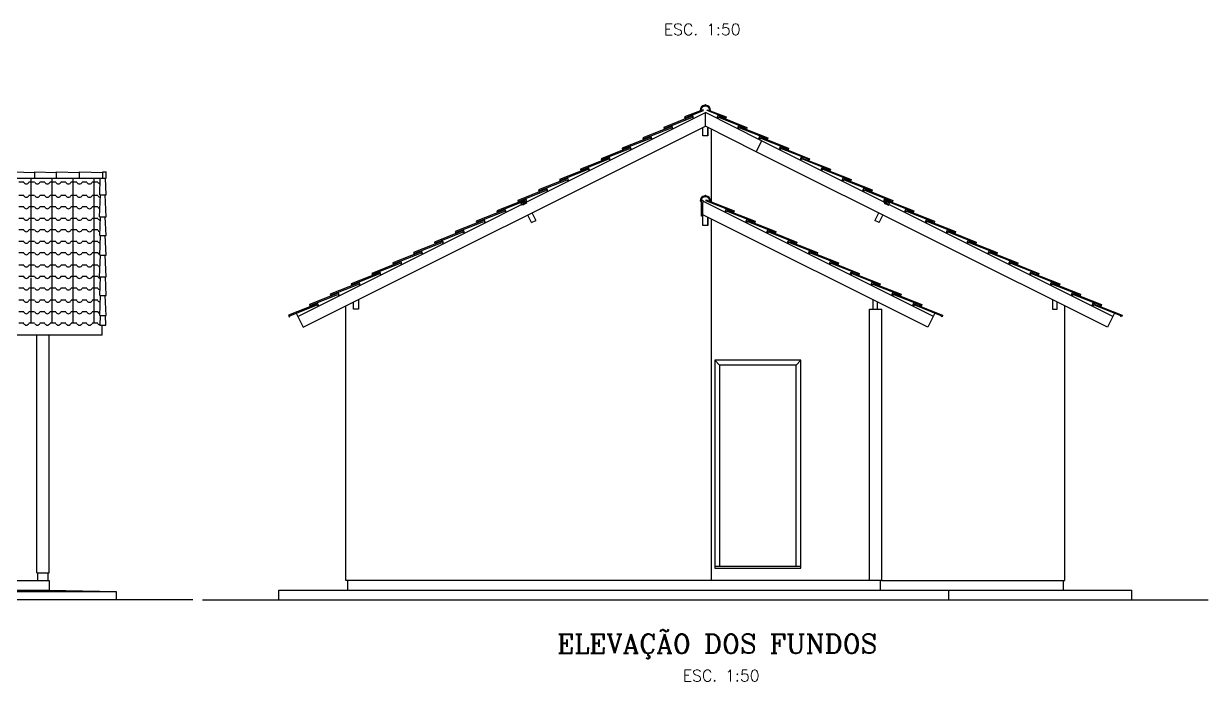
# Model space of a CAD drawing. Extents: x -29 to 75, y 16 to 65.
# Drawn here: x 41.49 to 53.87, y 15.54 to 22.41 of the extents above; entities that cross this region are included whole.
import ezdxf

# ---------------------------------------------------------------- set-up
doc = ezdxf.new("R2010")
doc.units = 0
doc.header["$MEASUREMENT"] = 0
doc.linetypes.add('DASHED2', pattern=[0.375, 0.25, -0.125])
doc.layers.get('0').update_dxf_attribs({"linetype": 'CONTINUOUS'})
for name, color, linetype in [('CORTETERRA', 244, 'CONTINUOUS'), ('COTAS', 244, 'CONTINUOUS'), ('PAREDE', 7, 'CONTINUOUS'), ('TELHA', 1, 'CONTINUOUS'), ('TELHADO', 30, 'CONTINUOUS'), ('TEXTO', 244, 'CONTINUOUS'), ('VISTAL', 30, 'CONTINUOUS'), ('VISTAP', 244, 'CONTINUOUS')]:
    doc.layers.add(name, color=color, linetype=linetype)
doc.styles.add('ROMANC', font='romanc.shx', dxfattribs={"height": 0.1})

# ---------------------------------------------------------------- blocks, each defined once
blk = doc.blocks.new('*X9')
at = {"color": 0, "linetype": 'DASHED2'}
for p, q in [((144.794, 79.14), (144.798, 79.143)), ((144.808, 79.118), (144.833, 79.143)), ((144.844, 79.118), (144.844, 79.119))]:
    blk.add_line(p, q, dxfattribs=at)

msp = doc.modelspace()

# ---------------------------------------------------------------- linework, layer by layer
at = {"layer": 'CORTETERRA', "color": 3}
for p, q in [((43.257, 16.391), (30.741, 16.391)), ((43.357, 16.391), (53.866, 16.391))]:
    msp.add_line(p, q, dxfattribs=at)
at = {"layer": 'COTAS', "color": 244}
for p, q in [((48.711, 18.892), (48.761, 18.842)), ((49.561, 18.842), (49.611, 18.892))]:
    msp.add_line(p, q, dxfattribs=at)
at = {"layer": 'PAREDE', "color": 1}
for p, q in [((48.677, 20.547), (48.677, 21.305)), ((48.677, 16.591), (48.677, 20.367)), ((50.327, 16.591), (50.327, 19.427)), ((50.457, 16.591), (50.457, 19.427)), ((50.44, 16.491), (50.44, 16.591)), ((51.157, 16.391), (51.157, 16.491))]:
    msp.add_line(p, q, dxfattribs=at)
at = {"layer": 'PAREDE', "color": 1, "linetype": 'Continuous'}
for p, q in [((44.857, 16.591), (44.857, 19.46)), ((50.457, 16.591), (44.857, 16.591)), ((44.872, 16.591), (44.872, 16.491)), ((44.157, 16.391), (44.157, 16.491))]:
    msp.add_line(p, q, dxfattribs=at)
at = {"layer": 'PAREDE', "color": 244}
for p, q in [((52.366, 16.591), (52.366, 19.46)), ((41.627, 16.671), (41.627, 19.156)), ((41.757, 16.671), (41.757, 19.156)), ((41.637, 16.591), (41.637, 16.671)), ((41.747, 16.591), (41.747, 16.671)), ((50.457, 16.591), (52.366, 16.591)), ((52.351, 16.591), (52.351, 16.491))]:
    msp.add_line(p, q, dxfattribs=at)
at = {"layer": 'TELHA', "color": 5, "linetype": 'Continuous'}
for p, q in [((49.2, 21.186), (48.612, 21.479)), ((49.144, 21.071), (48.612, 21.337)), ((49.2, 21.186), (49.144, 21.071)), ((48.557, 20.554), (48.565, 20.557)), ((48.565, 20.557), (48.557, 20.554)), ((48.572, 20.542), (48.572, 20.565)), ((48.572, 20.565), (48.587, 20.565)), ((48.587, 20.565), (48.587, 20.542)), ((50.994, 19.351), (48.587, 20.554)), ((48.609, 20.613), (48.606, 20.609)), ((48.609, 20.613), (48.607, 20.609)), ((48.609, 20.613), (48.615, 20.613)), ((48.615, 20.613), (48.609, 20.613)), ((48.615, 20.613), (48.618, 20.609)), ((48.615, 20.613), (48.617, 20.609)), ((48.621, 20.569), (48.616, 20.559)), ((48.899, 20.447), (48.616, 20.559)), ((48.621, 20.569), (48.913, 20.454)), ((48.659, 20.557), (48.667, 20.554)), ((48.667, 20.554), (48.659, 20.557)), ((48.572, 20.399), (48.572, 20.542)), ((48.587, 20.3), (48.587, 20.542)), ((48.819, 20.443), (48.822, 20.455)), ((48.824, 20.441), (48.819, 20.443)), ((48.822, 20.455), (48.83, 20.472)), ((48.832, 20.451), (48.824, 20.441)), ((48.83, 20.472), (48.84, 20.469)), ((49.117, 20.338), (48.832, 20.451)), ((48.84, 20.469), (48.838, 20.46)), ((48.838, 20.46), (49.131, 20.345)), ((48.9, 20.438), (48.899, 20.447)), ((48.907, 20.435), (48.9, 20.438)), ((48.913, 20.454), (48.907, 20.435)), ((48.587, 20.399), (48.572, 20.399)), ((50.937, 19.237), (48.587, 20.412)), ((48.637, 20.3), (48.587, 20.3)), ((48.637, 20.3), (48.637, 20.388)), ((48.637, 20.387), (48.637, 20.3)), ((49.037, 20.334), (49.04, 20.346)), ((49.042, 20.332), (49.037, 20.334)), ((49.04, 20.346), (49.048, 20.363)), ((49.049, 20.342), (49.042, 20.332)), ((49.048, 20.363), (49.058, 20.36)), ((49.335, 20.229), (49.049, 20.342)), ((49.058, 20.36), (49.056, 20.352)), ((49.056, 20.352), (49.349, 20.236)), ((49.118, 20.329), (49.117, 20.338)), ((49.125, 20.326), (49.118, 20.329)), ((49.131, 20.345), (49.125, 20.326)), ((49.255, 20.225), (49.258, 20.237)), ((49.26, 20.223), (49.255, 20.225)), ((49.258, 20.237), (49.266, 20.254)), ((49.267, 20.233), (49.26, 20.223)), ((49.266, 20.254), (49.275, 20.251)), ((49.553, 20.12), (49.267, 20.233)), ((49.275, 20.251), (49.274, 20.243)), ((49.274, 20.243), (49.567, 20.127)), ((49.335, 20.22), (49.335, 20.229)), ((49.343, 20.217), (49.335, 20.22)), ((49.349, 20.236), (49.343, 20.217)), ((49.473, 20.116), (49.475, 20.128)), ((49.478, 20.114), (49.473, 20.116)), ((49.475, 20.128), (49.484, 20.145)), ((49.485, 20.124), (49.478, 20.114)), ((49.484, 20.145), (49.493, 20.142)), ((49.77, 20.011), (49.485, 20.124)), ((49.493, 20.142), (49.492, 20.134)), ((49.492, 20.134), (49.784, 20.018)), ((49.553, 20.111), (49.553, 20.12)), ((49.561, 20.108), (49.553, 20.111)), ((49.567, 20.127), (49.561, 20.108)), ((49.69, 20.007), (49.693, 20.019)), ((49.696, 20.005), (49.69, 20.007)), ((49.693, 20.019), (49.702, 20.036)), ((49.703, 20.015), (49.696, 20.005)), ((49.702, 20.036), (49.711, 20.033)), ((49.988, 19.903), (49.703, 20.015)), ((49.711, 20.033), (49.71, 20.025)), ((49.71, 20.025), (50.002, 19.909)), ((49.771, 20.002), (49.77, 20.011)), ((49.779, 19.999), (49.771, 20.002)), ((49.784, 20.018), (49.779, 19.999)), ((49.911, 19.91), (49.919, 19.927)), ((49.919, 19.927), (49.929, 19.924)), ((49.908, 19.898), (49.911, 19.91)), ((49.913, 19.896), (49.908, 19.898)), ((49.921, 19.906), (49.913, 19.896)), ((50.206, 19.794), (49.921, 19.906)), ((49.929, 19.924), (49.927, 19.916)), ((49.927, 19.916), (50.22, 19.8)), ((49.989, 19.894), (49.988, 19.903)), ((49.996, 19.89), (49.989, 19.894)), ((50.002, 19.909), (49.996, 19.89)), ((50.126, 19.789), (50.129, 19.801)), ((50.129, 19.801), (50.137, 19.818)), ((50.137, 19.818), (50.147, 19.815)), ((50.147, 19.815), (50.145, 19.807)), ((50.145, 19.807), (50.438, 19.691)), ((50.131, 19.787), (50.126, 19.789)), ((50.138, 19.798), (50.131, 19.787)), ((50.424, 19.685), (50.138, 19.798)), ((50.207, 19.785), (50.206, 19.794)), ((50.214, 19.782), (50.207, 19.785)), ((50.22, 19.8), (50.214, 19.782)), ((50.344, 19.68), (50.346, 19.693)), ((50.349, 19.678), (50.344, 19.68)), ((50.346, 19.693), (50.355, 19.71)), ((50.356, 19.689), (50.349, 19.678)), ((50.355, 19.71), (50.364, 19.706)), ((50.642, 19.576), (50.356, 19.689)), ((50.364, 19.706), (50.363, 19.698)), ((50.363, 19.698), (50.656, 19.583)), ((50.424, 19.676), (50.424, 19.685)), ((50.438, 19.691), (50.432, 19.673)), ((50.432, 19.673), (50.424, 19.676)), ((50.562, 19.571), (50.564, 19.584)), ((50.567, 19.569), (50.562, 19.571)), ((50.564, 19.584), (50.573, 19.601)), ((50.574, 19.58), (50.567, 19.569)), ((50.573, 19.601), (50.582, 19.597)), ((50.859, 19.467), (50.574, 19.58)), ((50.582, 19.597), (50.581, 19.589)), ((50.581, 19.589), (50.873, 19.474)), ((50.642, 19.567), (50.642, 19.576)), ((50.65, 19.564), (50.642, 19.567)), ((50.656, 19.583), (50.65, 19.564)), ((50.779, 19.463), (50.782, 19.475)), ((50.785, 19.461), (50.779, 19.463)), ((50.782, 19.475), (50.791, 19.492)), ((50.792, 19.471), (50.785, 19.461)), ((50.791, 19.492), (50.8, 19.488)), ((51.077, 19.358), (50.792, 19.471)), ((50.8, 19.488), (50.799, 19.48)), ((50.799, 19.48), (51.091, 19.365)), ((50.86, 19.458), (50.859, 19.467)), ((50.868, 19.455), (50.86, 19.458)), ((50.873, 19.474), (50.868, 19.455)), ((51.011, 19.384), (50.937, 19.237)), ((51.078, 19.349), (51.077, 19.358)), ((51.085, 19.346), (51.078, 19.349)), ((51.091, 19.365), (51.085, 19.346))]:
    msp.add_line(p, q, dxfattribs=at)
at = {"layer": 'TELHA', "color": 244, "linetype": 'Continuous'}
for p, q in [((48.711, 16.742), (49.611, 16.742)), ((48.711, 16.722), (49.611, 16.722))]:
    msp.add_line(p, q, dxfattribs=at)
at = {"layer": 'TELHA', "color": 5, "linetype": 'Continuous'}
for radius, start, end in [(0.0551, 95.6961, 179.8209), (0.0551, 96.0695, 180.1514), (0.0471, 3.7231, 175.8786), (0.0471, 4.1214, 176.2769), (0.0551, 0.1791, 84.3039), (0.0551, 359.8486, 83.9305)]:
    msp.add_arc((48.612, 20.554), radius, start, end, dxfattribs=at)
at = {"layer": 'TELHADO', "color": 5, "linetype": 'Continuous'}
for p, q in [((48.609, 21.56), (48.606, 21.556)), ((48.609, 21.56), (48.607, 21.556)), ((48.609, 21.56), (48.615, 21.56)), ((48.615, 21.56), (48.609, 21.56)), ((48.615, 21.56), (48.618, 21.556)), ((48.615, 21.56), (48.617, 21.556)), ((44.354, 19.351), (48.612, 21.479)), ((48.47, 21.441), (48.177, 21.325)), ((48.191, 21.318), (48.477, 21.431)), ((48.588, 21.51), (48.395, 21.434)), ((48.395, 21.434), (48.401, 21.415)), ((48.401, 21.415), (48.408, 21.418)), ((48.408, 21.418), (48.409, 21.427)), ((48.409, 21.427), (48.593, 21.5)), ((48.478, 21.452), (48.468, 21.449)), ((48.468, 21.449), (48.47, 21.441)), ((48.477, 21.431), (48.484, 21.421)), ((48.486, 21.435), (48.478, 21.452)), ((48.484, 21.421), (48.489, 21.423)), ((48.489, 21.423), (48.486, 21.435)), ((48.557, 21.501), (48.565, 21.504)), ((48.565, 21.504), (48.557, 21.501)), ((48.588, 21.5), (48.583, 21.51)), ((48.593, 21.5), (48.588, 21.51)), ((48.612, 21.337), (48.612, 21.479)), ((48.612, 21.337), (48.612, 21.479)), ((48.631, 21.5), (48.636, 21.51)), ((48.815, 21.427), (48.631, 21.5)), ((48.635, 21.5), (48.641, 21.51)), ((48.636, 21.51), (48.829, 21.434)), ((48.659, 21.504), (48.667, 21.501)), ((48.667, 21.501), (48.659, 21.504)), ((48.735, 21.423), (48.738, 21.435)), ((48.74, 21.421), (48.735, 21.423)), ((48.738, 21.435), (48.746, 21.452)), ((48.747, 21.431), (48.74, 21.421)), ((48.746, 21.452), (48.755, 21.449)), ((49.033, 21.318), (48.747, 21.431)), ((48.755, 21.449), (48.754, 21.441)), ((48.754, 21.441), (49.047, 21.325)), ((48.816, 21.418), (48.815, 21.427)), ((48.823, 21.415), (48.816, 21.418)), ((48.829, 21.434), (48.823, 21.415)), ((44.411, 19.237), (48.612, 21.337)), ((48.252, 21.332), (47.959, 21.216)), ((47.973, 21.209), (48.259, 21.322)), ((48.177, 21.325), (48.183, 21.306)), ((48.183, 21.306), (48.191, 21.309)), ((48.191, 21.309), (48.191, 21.318)), ((48.26, 21.343), (48.251, 21.34)), ((48.251, 21.34), (48.252, 21.332)), ((48.259, 21.322), (48.266, 21.312)), ((48.268, 21.326), (48.26, 21.343)), ((48.266, 21.312), (48.271, 21.314)), ((48.271, 21.314), (48.268, 21.326)), ((48.587, 21.237), (48.587, 21.325)), ((48.637, 21.325), (48.637, 21.237)), ((48.637, 21.237), (48.637, 21.325)), ((48.953, 21.314), (48.955, 21.326)), ((48.958, 21.312), (48.953, 21.314)), ((48.955, 21.326), (48.964, 21.343)), ((48.965, 21.322), (48.958, 21.312)), ((48.964, 21.343), (48.973, 21.34)), ((49.251, 21.209), (48.965, 21.322)), ((48.973, 21.34), (48.972, 21.332)), ((48.972, 21.332), (49.264, 21.216)), ((49.033, 21.309), (49.033, 21.318)), ((49.041, 21.306), (49.033, 21.309)), ((49.047, 21.325), (49.041, 21.306)), ((48.034, 21.223), (47.742, 21.107)), ((47.755, 21.1), (48.041, 21.213)), ((47.959, 21.216), (47.965, 21.197)), ((47.965, 21.197), (47.973, 21.2)), ((47.973, 21.2), (47.973, 21.209)), ((48.042, 21.234), (48.033, 21.231)), ((48.033, 21.231), (48.034, 21.223)), ((48.041, 21.213), (48.048, 21.203)), ((48.051, 21.217), (48.042, 21.234)), ((48.048, 21.203), (48.053, 21.205)), ((48.053, 21.205), (48.051, 21.217)), ((48.637, 21.237), (48.587, 21.237)), ((49.251, 21.2), (49.251, 21.209)), ((49.259, 21.197), (49.251, 21.2)), ((49.264, 21.216), (49.259, 21.197)), ((47.816, 21.114), (47.524, 20.998)), ((47.538, 20.992), (47.823, 21.104)), ((47.742, 21.107), (47.747, 21.088)), ((47.747, 21.088), (47.755, 21.091)), ((47.755, 21.091), (47.755, 21.1)), ((47.824, 21.125), (47.815, 21.122)), ((47.815, 21.122), (47.816, 21.114)), ((47.823, 21.104), (47.83, 21.094)), ((47.833, 21.108), (47.824, 21.125)), ((47.83, 21.094), (47.836, 21.096)), ((47.836, 21.096), (47.833, 21.108)), ((47.599, 21.005), (47.306, 20.889)), ((47.32, 20.883), (47.605, 20.995)), ((47.524, 20.998), (47.53, 20.979)), ((47.53, 20.979), (47.537, 20.983)), ((47.537, 20.983), (47.538, 20.992)), ((47.607, 21.016), (47.597, 21.013)), ((47.597, 21.013), (47.599, 21.005)), ((47.605, 20.995), (47.613, 20.985)), ((47.615, 20.999), (47.607, 21.016)), ((47.613, 20.985), (47.618, 20.987)), ((47.618, 20.987), (47.615, 20.999)), ((47.381, 20.896), (47.088, 20.78)), ((47.102, 20.774), (47.388, 20.887)), ((47.171, 20.798), (47.162, 20.795)), ((47.162, 20.795), (47.163, 20.787)), ((47.179, 20.781), (47.171, 20.798)), ((47.306, 20.889), (47.312, 20.871)), ((47.312, 20.871), (47.319, 20.874)), ((47.319, 20.874), (47.32, 20.883)), ((47.389, 20.907), (47.379, 20.904)), ((47.379, 20.904), (47.381, 20.896)), ((47.388, 20.887), (47.395, 20.876)), ((47.397, 20.89), (47.389, 20.907)), ((47.395, 20.876), (47.4, 20.878)), ((47.4, 20.878), (47.397, 20.89)), ((46.945, 20.678), (46.653, 20.563)), ((46.667, 20.556), (46.952, 20.669)), ((47.163, 20.787), (46.87, 20.672)), ((46.87, 20.672), (46.876, 20.653)), ((46.884, 20.665), (47.17, 20.778)), ((46.953, 20.69), (46.944, 20.686)), ((46.944, 20.686), (46.945, 20.678)), ((46.952, 20.669), (46.959, 20.658)), ((46.962, 20.673), (46.953, 20.69)), ((46.964, 20.66), (46.962, 20.673)), ((47.088, 20.78), (47.094, 20.762)), ((47.094, 20.762), (47.102, 20.765)), ((47.102, 20.765), (47.102, 20.774)), ((47.17, 20.778), (47.177, 20.767)), ((47.177, 20.767), (47.182, 20.769)), ((47.182, 20.769), (47.179, 20.781)), ((46.727, 20.569), (46.435, 20.454)), ((46.449, 20.447), (46.734, 20.56)), ((46.653, 20.563), (46.658, 20.544)), ((46.658, 20.544), (46.666, 20.547)), ((46.666, 20.547), (46.667, 20.556)), ((46.735, 20.581), (46.726, 20.577)), ((46.726, 20.577), (46.727, 20.569)), ((46.734, 20.56), (46.741, 20.549)), ((46.744, 20.564), (46.735, 20.581)), ((46.741, 20.549), (46.747, 20.552)), ((46.747, 20.552), (46.744, 20.564)), ((46.876, 20.653), (46.884, 20.656)), ((46.884, 20.656), (46.884, 20.665)), ((46.959, 20.658), (46.964, 20.66)), ((46.51, 20.46), (46.217, 20.345)), ((46.231, 20.338), (46.516, 20.451)), ((46.435, 20.454), (46.441, 20.435)), ((46.441, 20.435), (46.448, 20.438)), ((46.448, 20.438), (46.449, 20.447)), ((46.518, 20.472), (46.508, 20.469)), ((46.508, 20.469), (46.51, 20.46)), ((46.516, 20.451), (46.524, 20.441)), ((46.526, 20.455), (46.518, 20.472)), ((46.524, 20.441), (46.529, 20.443)), ((46.529, 20.443), (46.526, 20.455)), ((46.292, 20.352), (45.999, 20.236)), ((46.013, 20.229), (46.299, 20.342)), ((46.217, 20.345), (46.223, 20.326)), ((46.223, 20.326), (46.23, 20.329)), ((46.23, 20.329), (46.231, 20.338)), ((46.3, 20.363), (46.29, 20.36)), ((46.29, 20.36), (46.292, 20.352)), ((46.299, 20.342), (46.306, 20.332)), ((46.308, 20.346), (46.3, 20.363)), ((46.306, 20.332), (46.311, 20.334)), ((46.311, 20.334), (46.308, 20.346)), ((46.796, 20.331), (46.841, 20.354)), ((46.074, 20.243), (45.781, 20.127)), ((45.795, 20.12), (46.081, 20.233)), ((45.999, 20.236), (46.005, 20.217)), ((46.005, 20.217), (46.013, 20.22)), ((46.013, 20.22), (46.013, 20.229)), ((46.082, 20.254), (46.073, 20.251)), ((46.073, 20.251), (46.074, 20.243)), ((46.081, 20.233), (46.088, 20.223)), ((46.091, 20.237), (46.082, 20.254)), ((46.088, 20.223), (46.093, 20.225)), ((46.093, 20.225), (46.091, 20.237)), ((45.856, 20.134), (45.564, 20.018)), ((45.578, 20.011), (45.863, 20.124)), ((45.781, 20.127), (45.787, 20.108)), ((45.787, 20.108), (45.795, 20.111)), ((45.795, 20.111), (45.795, 20.12)), ((45.864, 20.145), (45.855, 20.142)), ((45.855, 20.142), (45.856, 20.134)), ((45.863, 20.124), (45.87, 20.114)), ((45.873, 20.128), (45.864, 20.145)), ((45.87, 20.114), (45.875, 20.116)), ((45.875, 20.116), (45.873, 20.128)), ((45.638, 20.025), (45.346, 19.909)), ((45.36, 19.903), (45.645, 20.015)), ((45.429, 19.927), (45.419, 19.924)), ((45.437, 19.91), (45.429, 19.927)), ((45.564, 20.018), (45.569, 19.999)), ((45.569, 19.999), (45.577, 20.002)), ((45.577, 20.002), (45.578, 20.011)), ((45.646, 20.036), (45.637, 20.033)), ((45.637, 20.033), (45.638, 20.025)), ((45.645, 20.015), (45.652, 20.005)), ((45.655, 20.019), (45.646, 20.036)), ((45.652, 20.005), (45.658, 20.007)), ((45.658, 20.007), (45.655, 20.019)), ((45.203, 19.807), (44.91, 19.691)), ((45.421, 19.916), (45.128, 19.8)), ((45.142, 19.794), (45.427, 19.906)), ((45.211, 19.818), (45.201, 19.815)), ((45.201, 19.815), (45.203, 19.807)), ((45.219, 19.801), (45.211, 19.818)), ((45.222, 19.789), (45.219, 19.801)), ((45.346, 19.909), (45.352, 19.89)), ((45.352, 19.89), (45.359, 19.894)), ((45.359, 19.894), (45.36, 19.903)), ((45.419, 19.924), (45.421, 19.916)), ((45.427, 19.906), (45.435, 19.896)), ((45.435, 19.896), (45.44, 19.898)), ((45.44, 19.898), (45.437, 19.91)), ((44.985, 19.698), (44.693, 19.583)), ((44.706, 19.576), (44.992, 19.689)), ((44.91, 19.691), (44.916, 19.673)), ((44.924, 19.685), (45.21, 19.798)), ((44.924, 19.676), (44.924, 19.685)), ((44.993, 19.71), (44.984, 19.706)), ((44.984, 19.706), (44.985, 19.698)), ((44.992, 19.689), (44.999, 19.678)), ((45.002, 19.693), (44.993, 19.71)), ((44.999, 19.678), (45.004, 19.68)), ((45.004, 19.68), (45.002, 19.693)), ((45.128, 19.8), (45.134, 19.782)), ((45.134, 19.782), (45.141, 19.785)), ((45.141, 19.785), (45.142, 19.794)), ((45.21, 19.798), (45.217, 19.787)), ((45.217, 19.787), (45.222, 19.789)), ((44.767, 19.589), (44.475, 19.474)), ((44.489, 19.467), (44.774, 19.58)), ((44.693, 19.583), (44.698, 19.564)), ((44.698, 19.564), (44.706, 19.567)), ((44.706, 19.567), (44.706, 19.576)), ((44.775, 19.601), (44.766, 19.597)), ((44.766, 19.597), (44.767, 19.589)), ((44.774, 19.58), (44.781, 19.569)), ((44.784, 19.584), (44.775, 19.601)), ((44.781, 19.569), (44.787, 19.571)), ((44.787, 19.571), (44.784, 19.584)), ((44.916, 19.673), (44.924, 19.676)), ((44.549, 19.48), (44.257, 19.365)), ((44.271, 19.358), (44.556, 19.471)), ((44.475, 19.474), (44.48, 19.455)), ((44.48, 19.455), (44.488, 19.458)), ((44.488, 19.458), (44.489, 19.467)), ((44.557, 19.492), (44.548, 19.488)), ((44.548, 19.488), (44.549, 19.48)), ((44.556, 19.471), (44.563, 19.461)), ((44.566, 19.475), (44.557, 19.492)), ((44.563, 19.461), (44.569, 19.463)), ((44.569, 19.463), (44.566, 19.475)), ((44.937, 19.427), (44.937, 19.5)), ((44.987, 19.525), (44.987, 19.427)), ((44.257, 19.365), (44.263, 19.346)), ((44.263, 19.346), (44.27, 19.349)), ((44.27, 19.349), (44.271, 19.358)), ((44.338, 19.384), (44.411, 19.237)), ((44.987, 19.427), (44.937, 19.427))]:
    msp.add_line(p, q, dxfattribs=at)
at = {"layer": 'TELHADO', "color": 1, "linetype": 'Continuous'}
for p, q in [((49.17, 21.205), (49.173, 21.217)), ((49.176, 21.203), (49.17, 21.205)), ((49.173, 21.217), (49.182, 21.234)), ((49.183, 21.213), (49.176, 21.203)), ((49.182, 21.234), (49.191, 21.231)), ((49.468, 21.1), (49.183, 21.213)), ((49.191, 21.231), (49.19, 21.223)), ((49.19, 21.223), (49.482, 21.107)), ((52.869, 19.351), (49.2, 21.186)), ((52.813, 19.237), (49.144, 21.071)), ((49.388, 21.096), (49.391, 21.108)), ((49.394, 21.094), (49.388, 21.096)), ((49.391, 21.108), (49.4, 21.125)), ((49.401, 21.104), (49.394, 21.094)), ((49.4, 21.125), (49.409, 21.122)), ((49.686, 20.992), (49.401, 21.104)), ((49.409, 21.122), (49.408, 21.114)), ((49.408, 21.114), (49.7, 20.998)), ((49.469, 21.091), (49.468, 21.1)), ((49.476, 21.088), (49.469, 21.091)), ((49.482, 21.107), (49.476, 21.088)), ((49.606, 20.987), (49.609, 20.999)), ((49.611, 20.985), (49.606, 20.987)), ((49.609, 20.999), (49.617, 21.016)), ((49.619, 20.995), (49.611, 20.985)), ((49.617, 21.016), (49.627, 21.013)), ((49.904, 20.883), (49.619, 20.995)), ((49.627, 21.013), (49.625, 21.005)), ((49.625, 21.005), (49.918, 20.889)), ((49.687, 20.983), (49.686, 20.992)), ((49.694, 20.979), (49.687, 20.983)), ((49.7, 20.998), (49.694, 20.979)), ((49.824, 20.878), (49.827, 20.89)), ((49.829, 20.876), (49.824, 20.878)), ((49.827, 20.89), (49.835, 20.907)), ((49.836, 20.887), (49.829, 20.876)), ((49.835, 20.907), (49.844, 20.904)), ((50.122, 20.774), (49.836, 20.887)), ((49.844, 20.904), (49.843, 20.896)), ((49.843, 20.896), (50.136, 20.78)), ((49.904, 20.874), (49.904, 20.883)), ((49.912, 20.871), (49.904, 20.874)), ((49.918, 20.889), (49.912, 20.871)), ((50.044, 20.781), (50.053, 20.798)), ((50.053, 20.798), (50.062, 20.795)), ((50.062, 20.795), (50.061, 20.787)), ((50.042, 20.769), (50.044, 20.781)), ((50.047, 20.767), (50.042, 20.769)), ((50.054, 20.778), (50.047, 20.767)), ((50.34, 20.665), (50.054, 20.778)), ((50.061, 20.787), (50.353, 20.672)), ((50.122, 20.765), (50.122, 20.774)), ((50.13, 20.762), (50.122, 20.765)), ((50.136, 20.78), (50.13, 20.762)), ((50.259, 20.66), (50.262, 20.673)), ((50.262, 20.673), (50.271, 20.69)), ((50.272, 20.669), (50.265, 20.658)), ((50.271, 20.69), (50.28, 20.686)), ((50.557, 20.556), (50.272, 20.669)), ((50.28, 20.686), (50.279, 20.678)), ((50.279, 20.678), (50.571, 20.563)), ((50.353, 20.672), (50.348, 20.653)), ((50.265, 20.658), (50.259, 20.66)), ((50.34, 20.656), (50.34, 20.665)), ((50.348, 20.653), (50.34, 20.656)), ((50.477, 20.552), (50.48, 20.564)), ((50.483, 20.549), (50.477, 20.552)), ((50.48, 20.564), (50.489, 20.581)), ((50.49, 20.56), (50.483, 20.549)), ((50.489, 20.581), (50.498, 20.577)), ((50.775, 20.447), (50.49, 20.56)), ((50.498, 20.577), (50.497, 20.569)), ((50.497, 20.569), (50.789, 20.454)), ((50.558, 20.547), (50.557, 20.556)), ((50.565, 20.544), (50.558, 20.547)), ((50.571, 20.563), (50.565, 20.544)), ((50.695, 20.443), (50.698, 20.455)), ((50.7, 20.441), (50.695, 20.443)), ((50.698, 20.455), (50.706, 20.472)), ((50.707, 20.451), (50.7, 20.441)), ((50.706, 20.472), (50.716, 20.469)), ((50.993, 20.338), (50.707, 20.451)), ((50.716, 20.469), (50.714, 20.46)), ((50.714, 20.46), (51.007, 20.345)), ((50.776, 20.438), (50.775, 20.447)), ((50.783, 20.435), (50.776, 20.438)), ((50.789, 20.454), (50.783, 20.435)), ((50.428, 20.331), (50.383, 20.354)), ((50.913, 20.334), (50.916, 20.346)), ((50.918, 20.332), (50.913, 20.334)), ((50.916, 20.346), (50.924, 20.363)), ((50.925, 20.342), (50.918, 20.332)), ((50.924, 20.363), (50.933, 20.36)), ((51.211, 20.229), (50.925, 20.342)), ((50.933, 20.36), (50.932, 20.352)), ((50.932, 20.352), (51.225, 20.236)), ((50.993, 20.329), (50.993, 20.338)), ((51.001, 20.326), (50.993, 20.329)), ((51.007, 20.345), (51.001, 20.326)), ((51.131, 20.225), (51.133, 20.237)), ((51.136, 20.223), (51.131, 20.225)), ((51.133, 20.237), (51.142, 20.254)), ((51.143, 20.233), (51.136, 20.223)), ((51.142, 20.254), (51.151, 20.251)), ((51.429, 20.12), (51.143, 20.233)), ((51.151, 20.251), (51.15, 20.243)), ((51.15, 20.243), (51.442, 20.127)), ((51.211, 20.22), (51.211, 20.229)), ((51.219, 20.217), (51.211, 20.22)), ((51.225, 20.236), (51.219, 20.217)), ((51.348, 20.116), (51.351, 20.128)), ((51.354, 20.114), (51.348, 20.116)), ((51.351, 20.128), (51.36, 20.145)), ((51.361, 20.124), (51.354, 20.114)), ((51.36, 20.145), (51.369, 20.142)), ((51.646, 20.011), (51.361, 20.124)), ((51.369, 20.142), (51.368, 20.134)), ((51.368, 20.134), (51.66, 20.018)), ((51.429, 20.111), (51.429, 20.12)), ((51.437, 20.108), (51.429, 20.111)), ((51.442, 20.127), (51.437, 20.108)), ((51.566, 20.007), (51.569, 20.019)), ((51.571, 20.005), (51.566, 20.007)), ((51.569, 20.019), (51.577, 20.036)), ((51.579, 20.015), (51.571, 20.005)), ((51.577, 20.036), (51.587, 20.033)), ((51.864, 19.903), (51.579, 20.015)), ((51.587, 20.033), (51.585, 20.025)), ((51.585, 20.025), (51.878, 19.909)), ((51.647, 20.002), (51.646, 20.011)), ((51.654, 19.999), (51.647, 20.002)), ((51.66, 20.018), (51.654, 19.999)), ((51.787, 19.91), (51.795, 19.927)), ((51.795, 19.927), (51.805, 19.924)), ((51.784, 19.898), (51.787, 19.91)), ((51.789, 19.896), (51.784, 19.898)), ((51.796, 19.906), (51.789, 19.896)), ((52.082, 19.794), (51.796, 19.906)), ((51.805, 19.924), (51.803, 19.916)), ((51.803, 19.916), (52.096, 19.8)), ((52.002, 19.789), (52.005, 19.801)), ((52.005, 19.801), (52.013, 19.818)), ((52.013, 19.818), (52.022, 19.815)), ((52.022, 19.815), (52.021, 19.807)), ((52.021, 19.807), (52.314, 19.691)), ((52.007, 19.787), (52.002, 19.789)), ((52.014, 19.798), (52.007, 19.787)), ((52.3, 19.685), (52.014, 19.798)), ((52.082, 19.785), (52.082, 19.794)), ((52.09, 19.782), (52.082, 19.785)), ((52.096, 19.8), (52.09, 19.782)), ((52.22, 19.68), (52.222, 19.693)), ((52.225, 19.678), (52.22, 19.68)), ((52.222, 19.693), (52.231, 19.71)), ((52.232, 19.689), (52.225, 19.678)), ((52.231, 19.71), (52.24, 19.706)), ((52.517, 19.576), (52.232, 19.689)), ((52.24, 19.706), (52.239, 19.698)), ((52.239, 19.698), (52.531, 19.583)), ((52.3, 19.676), (52.3, 19.685)), ((52.314, 19.691), (52.308, 19.673)), ((52.308, 19.673), (52.3, 19.676)), ((52.437, 19.571), (52.44, 19.584)), ((52.443, 19.569), (52.437, 19.571)), ((52.44, 19.584), (52.449, 19.601)), ((52.45, 19.58), (52.443, 19.569)), ((52.449, 19.601), (52.458, 19.597)), ((52.735, 19.467), (52.45, 19.58)), ((52.458, 19.597), (52.457, 19.589)), ((52.457, 19.589), (52.749, 19.474)), ((52.518, 19.567), (52.517, 19.576)), ((52.526, 19.564), (52.518, 19.567)), ((52.531, 19.583), (52.526, 19.564)), ((50.361, 19.525), (50.361, 19.427)), ((50.411, 19.427), (50.411, 19.5)), ((52.237, 19.525), (52.237, 19.427)), ((52.287, 19.427), (52.287, 19.5)), ((52.655, 19.463), (52.658, 19.475)), ((52.66, 19.461), (52.655, 19.463)), ((52.658, 19.475), (52.666, 19.492)), ((52.668, 19.471), (52.66, 19.461)), ((52.666, 19.492), (52.676, 19.488)), ((52.953, 19.358), (52.668, 19.471)), ((52.676, 19.488), (52.674, 19.48)), ((52.674, 19.48), (52.967, 19.365)), ((52.736, 19.458), (52.735, 19.467)), ((52.743, 19.455), (52.736, 19.458)), ((52.749, 19.474), (52.743, 19.455)), ((50.327, 19.427), (50.457, 19.427)), ((52.237, 19.427), (52.287, 19.427)), ((52.886, 19.384), (52.813, 19.237)), ((52.954, 19.349), (52.953, 19.358)), ((52.961, 19.346), (52.954, 19.349)), ((52.967, 19.365), (52.961, 19.346))]:
    msp.add_line(p, q, dxfattribs=at)
at = {"layer": 'TELHADO', "color": 30, "linetype": 'Continuous'}
for p, q in [((41.132, 20.796), (42.352, 20.796)), ((41.376, 20.862), (41.606, 20.854)), ((41.565, 20.796), (41.565, 19.766)), ((41.606, 20.796), (41.606, 20.862)), ((41.606, 20.862), (41.832, 20.854)), ((41.785, 20.796), (41.785, 19.766)), ((41.832, 20.862), (42.075, 20.853)), ((41.832, 20.796), (41.832, 20.862)), ((42.005, 20.796), (42.005, 19.766)), ((42.075, 20.862), (42.318, 20.853)), ((42.075, 20.796), (42.075, 20.862)), ((42.225, 20.796), (42.225, 19.766)), ((42.285, 20.619), (42.291, 20.796)), ((42.318, 20.796), (42.318, 20.862)), ((42.318, 20.862), (42.352, 20.861)), ((42.351, 20.619), (42.344, 20.796)), ((42.352, 20.796), (42.352, 20.861)), ((41.491, 20.754), (41.44, 20.754)), ((41.565, 20.754), (41.546, 20.754)), ((41.605, 20.754), (41.565, 20.754)), ((41.711, 20.754), (41.66, 20.754)), ((41.785, 20.754), (41.766, 20.754)), ((41.825, 20.754), (41.785, 20.754)), ((41.825, 20.754), (41.785, 20.754)), ((41.931, 20.754), (41.88, 20.754)), ((42.005, 20.754), (41.986, 20.754)), ((42.045, 20.754), (42.005, 20.754)), ((42.045, 20.754), (42.005, 20.754)), ((42.151, 20.754), (42.1, 20.754)), ((42.225, 20.754), (42.206, 20.754)), ((42.265, 20.754), (42.225, 20.754)), ((42.265, 20.754), (42.225, 20.754)), ((41.491, 20.614), (41.44, 20.614)), ((41.565, 20.614), (41.546, 20.614)), ((41.605, 20.614), (41.565, 20.614)), ((41.711, 20.614), (41.66, 20.614)), ((41.785, 20.614), (41.766, 20.614)), ((41.825, 20.614), (41.785, 20.614)), ((41.825, 20.614), (41.785, 20.614)), ((41.931, 20.614), (41.88, 20.614)), ((42.005, 20.614), (41.986, 20.614)), ((42.045, 20.614), (42.005, 20.614)), ((42.045, 20.614), (42.005, 20.614)), ((42.151, 20.614), (42.1, 20.614)), ((42.225, 20.614), (42.206, 20.614)), ((42.265, 20.614), (42.225, 20.614)), ((42.265, 20.614), (42.225, 20.614)), ((42.284, 20.391), (42.292, 20.619)), ((42.285, 20.619), (42.351, 20.619)), ((42.351, 20.391), (42.343, 20.619)), ((41.491, 20.494), (41.44, 20.494)), ((41.565, 20.494), (41.546, 20.494)), ((41.605, 20.494), (41.565, 20.494)), ((41.711, 20.494), (41.66, 20.494)), ((41.785, 20.494), (41.766, 20.494)), ((41.825, 20.494), (41.785, 20.494)), ((41.825, 20.494), (41.785, 20.494)), ((41.931, 20.494), (41.88, 20.494)), ((42.005, 20.494), (41.986, 20.494)), ((42.045, 20.494), (42.005, 20.494)), ((42.045, 20.494), (42.005, 20.494)), ((42.151, 20.494), (42.1, 20.494)), ((42.225, 20.494), (42.206, 20.494)), ((42.265, 20.494), (42.225, 20.494)), ((42.265, 20.494), (42.225, 20.494)), ((41.491, 20.374), (41.44, 20.374)), ((41.565, 20.374), (41.546, 20.374)), ((41.605, 20.374), (41.565, 20.374)), ((41.711, 20.374), (41.66, 20.374)), ((41.785, 20.374), (41.766, 20.374)), ((41.825, 20.374), (41.785, 20.374)), ((41.825, 20.374), (41.785, 20.374)), ((41.931, 20.374), (41.88, 20.374)), ((42.005, 20.374), (41.986, 20.374)), ((42.045, 20.374), (42.005, 20.374)), ((42.045, 20.374), (42.005, 20.374)), ((42.151, 20.374), (42.1, 20.374)), ((42.225, 20.374), (42.206, 20.374)), ((42.265, 20.374), (42.225, 20.374)), ((42.265, 20.374), (42.225, 20.374)), ((42.284, 20.391), (42.351, 20.391)), ((42.285, 20.196), (42.292, 20.391)), ((42.351, 20.196), (42.343, 20.391)), ((41.491, 20.254), (41.44, 20.254)), ((41.565, 20.254), (41.546, 20.254)), ((41.605, 20.254), (41.565, 20.254)), ((41.711, 20.254), (41.66, 20.254)), ((41.785, 20.254), (41.766, 20.254)), ((41.825, 20.254), (41.785, 20.254)), ((41.825, 20.254), (41.785, 20.254)), ((41.931, 20.254), (41.88, 20.254)), ((42.005, 20.254), (41.986, 20.254)), ((42.045, 20.254), (42.005, 20.254)), ((42.045, 20.254), (42.005, 20.254)), ((42.151, 20.254), (42.1, 20.254)), ((42.225, 20.254), (42.206, 20.254)), ((42.265, 20.254), (42.225, 20.254)), ((42.265, 20.254), (42.225, 20.254)), ((42.285, 19.991), (42.292, 20.196)), ((42.285, 20.196), (42.351, 20.196)), ((42.351, 19.991), (42.343, 20.196)), ((41.491, 20.134), (41.44, 20.134)), ((41.565, 20.134), (41.546, 20.134)), ((41.605, 20.134), (41.565, 20.134)), ((41.711, 20.134), (41.66, 20.134)), ((41.785, 20.134), (41.766, 20.134)), ((41.825, 20.134), (41.785, 20.134)), ((41.825, 20.134), (41.785, 20.134)), ((41.931, 20.134), (41.88, 20.134)), ((42.005, 20.134), (41.986, 20.134)), ((42.045, 20.134), (42.005, 20.134)), ((42.045, 20.134), (42.005, 20.134)), ((42.151, 20.134), (42.1, 20.134)), ((42.225, 20.134), (42.206, 20.134)), ((42.265, 20.134), (42.225, 20.134)), ((42.265, 20.134), (42.225, 20.134)), ((41.491, 20.014), (41.44, 20.014)), ((41.565, 20.014), (41.546, 20.014)), ((41.605, 20.014), (41.565, 20.014)), ((41.711, 20.014), (41.66, 20.014)), ((41.785, 20.014), (41.766, 20.014)), ((41.825, 20.014), (41.785, 20.014)), ((41.825, 20.014), (41.785, 20.014)), ((41.931, 20.014), (41.88, 20.014)), ((42.005, 20.014), (41.986, 20.014)), ((42.045, 20.014), (42.005, 20.014)), ((42.045, 20.014), (42.005, 20.014)), ((42.151, 20.014), (42.1, 20.014)), ((42.225, 20.014), (42.206, 20.014)), ((42.265, 20.014), (42.225, 20.014)), ((42.265, 20.014), (42.225, 20.014)), ((42.284, 19.764), (42.292, 19.991)), ((42.285, 19.991), (42.351, 19.991)), ((42.351, 19.764), (42.343, 19.991)), ((41.491, 19.886), (41.441, 19.886)), ((41.565, 19.886), (41.546, 19.886)), ((41.605, 19.886), (41.565, 19.886)), ((41.711, 19.886), (41.661, 19.886)), ((41.785, 19.886), (41.766, 19.886)), ((41.825, 19.886), (41.785, 19.886)), ((41.825, 19.886), (41.785, 19.886)), ((41.931, 19.886), (41.881, 19.886)), ((42.005, 19.886), (41.986, 19.886)), ((42.045, 19.886), (42.005, 19.886)), ((42.045, 19.886), (42.005, 19.886)), ((42.151, 19.886), (42.101, 19.886)), ((42.225, 19.886), (42.206, 19.886)), ((42.265, 19.886), (42.225, 19.886)), ((42.265, 19.886), (42.225, 19.886)), ((41.491, 19.766), (41.44, 19.766)), ((41.491, 19.766), (41.44, 19.766)), ((41.491, 19.766), (41.44, 19.766)), ((41.565, 19.766), (41.546, 19.766)), ((41.565, 19.766), (41.546, 19.766)), ((41.565, 19.766), (41.546, 19.766)), ((41.565, 19.766), (41.546, 19.766)), ((41.565, 19.766), (41.546, 19.766)), ((41.605, 19.766), (41.565, 19.766)), ((41.605, 19.766), (41.565, 19.766)), ((41.605, 19.766), (41.565, 19.766)), ((41.605, 19.766), (41.565, 19.766)), ((41.605, 19.766), (41.565, 19.766)), ((41.565, 19.752), (41.565, 19.279)), ((41.711, 19.766), (41.66, 19.766)), ((41.711, 19.766), (41.66, 19.766)), ((41.711, 19.766), (41.66, 19.766)), ((41.785, 19.766), (41.766, 19.766)), ((41.785, 19.766), (41.766, 19.766)), ((41.825, 19.766), (41.785, 19.766)), ((41.825, 19.766), (41.785, 19.766)), ((41.785, 19.766), (41.785, 19.279)), ((41.931, 19.766), (41.88, 19.766)), ((41.931, 19.766), (41.88, 19.766)), ((42.005, 19.766), (41.986, 19.766)), ((42.005, 19.766), (41.986, 19.766)), ((42.045, 19.766), (42.005, 19.766)), ((42.045, 19.766), (42.005, 19.766)), ((42.005, 19.766), (42.005, 19.279)), ((42.151, 19.766), (42.1, 19.766)), ((42.151, 19.766), (42.1, 19.766)), ((42.225, 19.766), (42.206, 19.766)), ((42.225, 19.766), (42.206, 19.766)), ((42.265, 19.766), (42.225, 19.766)), ((42.265, 19.766), (42.225, 19.766)), ((42.225, 19.766), (42.225, 19.279)), ((42.284, 19.764), (42.351, 19.764)), ((42.285, 19.568), (42.292, 19.764)), ((42.292, 19.764), (42.292, 19.764)), ((42.351, 19.568), (42.344, 19.764)), ((41.491, 19.646), (41.44, 19.646)), ((41.565, 19.646), (41.546, 19.646)), ((41.605, 19.646), (41.565, 19.646)), ((41.711, 19.646), (41.66, 19.646)), ((41.785, 19.646), (41.766, 19.646)), ((41.825, 19.646), (41.785, 19.646)), ((41.931, 19.646), (41.88, 19.646)), ((42.005, 19.646), (41.986, 19.646)), ((42.045, 19.646), (42.005, 19.646)), ((42.151, 19.646), (42.1, 19.646)), ((42.225, 19.646), (42.206, 19.646)), ((42.265, 19.646), (42.225, 19.646)), ((42.285, 19.568), (42.351, 19.568)), ((42.285, 19.359), (42.292, 19.568)), ((42.351, 19.359), (42.343, 19.568)), ((41.491, 19.519), (41.44, 19.519)), ((41.491, 19.519), (41.44, 19.519)), ((41.565, 19.519), (41.546, 19.519)), ((41.565, 19.519), (41.546, 19.519)), ((41.605, 19.519), (41.565, 19.519)), ((41.605, 19.519), (41.565, 19.519)), ((41.711, 19.519), (41.66, 19.519)), ((41.711, 19.519), (41.66, 19.519)), ((41.785, 19.519), (41.766, 19.519)), ((41.785, 19.519), (41.766, 19.519)), ((41.825, 19.519), (41.785, 19.519)), ((41.825, 19.519), (41.785, 19.519)), ((41.931, 19.519), (41.88, 19.519)), ((41.931, 19.519), (41.88, 19.519)), ((42.005, 19.519), (41.986, 19.519)), ((42.005, 19.519), (41.986, 19.519)), ((42.005, 19.519), (41.986, 19.519)), ((42.005, 19.519), (41.986, 19.519)), ((42.045, 19.519), (42.005, 19.519)), ((42.045, 19.519), (42.005, 19.519)), ((42.151, 19.519), (42.1, 19.519)), ((42.151, 19.519), (42.1, 19.519)), ((42.225, 19.519), (42.206, 19.519)), ((42.225, 19.519), (42.206, 19.519)), ((42.225, 19.519), (42.206, 19.519)), ((42.225, 19.519), (42.206, 19.519)), ((42.265, 19.519), (42.225, 19.519)), ((42.265, 19.519), (42.225, 19.519)), ((41.491, 19.399), (41.44, 19.399)), ((41.565, 19.399), (41.546, 19.399)), ((41.605, 19.399), (41.565, 19.399)), ((41.711, 19.399), (41.66, 19.399)), ((41.785, 19.399), (41.766, 19.399)), ((41.825, 19.399), (41.785, 19.399)), ((41.931, 19.399), (41.88, 19.399)), ((42.005, 19.399), (41.986, 19.399)), ((42.005, 19.399), (41.986, 19.399)), ((42.045, 19.399), (42.005, 19.399)), ((42.151, 19.399), (42.1, 19.399)), ((42.225, 19.399), (42.206, 19.399)), ((42.225, 19.399), (42.206, 19.399)), ((42.265, 19.399), (42.225, 19.399)), ((42.285, 19.359), (42.351, 19.359)), ((42.289, 19.26), (42.293, 19.359)), ((42.347, 19.26), (42.344, 19.359)), ((41.491, 19.279), (41.44, 19.279)), ((41.565, 19.279), (41.546, 19.279)), ((41.605, 19.279), (41.565, 19.279)), ((41.711, 19.279), (41.66, 19.279)), ((41.785, 19.279), (41.766, 19.279)), ((41.825, 19.279), (41.785, 19.279)), ((41.931, 19.279), (41.88, 19.279)), ((42.005, 19.279), (41.986, 19.279)), ((42.005, 19.279), (41.986, 19.279)), ((42.045, 19.279), (42.005, 19.279)), ((42.151, 19.279), (42.1, 19.279)), ((42.225, 19.279), (42.206, 19.279)), ((42.225, 19.279), (42.206, 19.279)), ((42.265, 19.279), (42.225, 19.279)), ((42.285, 19.26), (42.347, 19.26)), ((42.309, 19.156), (42.309, 19.26)), ((42.309, 19.156), (41.089, 19.156))]:
    msp.add_line(p, q, dxfattribs=at)
at = {"layer": 'TELHADO', "color": 5, "linetype": 'Continuous'}
msp.add_lwpolyline([(46.7, 20.512), (46.688, 20.534), (46.733, 20.556), (46.744, 20.534)], close=True, dxfattribs=at)
at = {"layer": 'TELHADO', "color": 1, "linetype": 'Continuous'}
msp.add_lwpolyline([(50.524, 20.512), (50.535, 20.534), (50.491, 20.556), (50.48, 20.534)], close=True, dxfattribs=at)
at = {"layer": 'TELHADO', "color": 5, "linetype": 'Continuous'}
for points in [[(46.803, 20.43), (46.841, 20.354)], [(46.796, 20.331), (46.758, 20.407)]]:
    msp.add_lwpolyline(points, dxfattribs=at)
at = {"layer": 'TELHADO', "color": 1, "linetype": 'Continuous'}
for points in [[(50.421, 20.43), (50.383, 20.354)], [(50.428, 20.331), (50.466, 20.407)]]:
    msp.add_lwpolyline(points, dxfattribs=at)
at = {"layer": 'TELHADO', "color": 5, "linetype": 'Continuous'}
for radius, start, end in [(0.0551, 95.6961, 179.8209), (0.0551, 96.0695, 180.1514), (0.0471, 3.7231, 175.8786), (0.0471, 4.1214, 176.2769), (0.0551, 0.1791, 84.3039), (0.0551, 359.8486, 83.9305)]:
    msp.add_arc((48.612, 21.501), radius, start, end, dxfattribs=at)
at = {"layer": 'TELHADO', "color": 30, "linetype": 'Continuous'}
for centre, end in [((41.518, 20.765), 338.9483), ((41.633, 20.765), 338.9483), ((41.738, 20.765), 338.9483), ((41.853, 20.765), 338.9483), ((41.958, 20.765), 338.9483), ((42.073, 20.765), 338.9483), ((42.178, 20.765), 338.9483), ((42.293, 20.765), 267.3987), ((41.518, 20.625), 338.9483), ((41.633, 20.625), 338.9483), ((41.738, 20.625), 338.9483), ((41.853, 20.625), 338.9483), ((41.958, 20.625), 338.9483), ((42.073, 20.625), 338.9483), ((42.178, 20.625), 338.9483), ((42.293, 20.625), 267.3987), ((41.518, 20.505), 338.9483), ((41.633, 20.505), 338.9483), ((41.738, 20.505), 338.9483), ((41.853, 20.505), 338.9483), ((41.958, 20.505), 338.9483), ((42.073, 20.505), 338.9483), ((42.178, 20.505), 338.9483), ((42.293, 20.505), 259.027), ((41.518, 20.385), 338.9483), ((41.633, 20.385), 338.9483), ((41.738, 20.385), 338.9483), ((41.853, 20.385), 338.9483), ((41.958, 20.385), 338.9483), ((42.073, 20.385), 338.9483), ((42.178, 20.385), 338.9483), ((42.293, 20.385), 265.2595), ((41.518, 20.265), 338.9483), ((41.633, 20.265), 338.9483), ((41.738, 20.265), 338.9483), ((41.853, 20.265), 338.9483), ((41.958, 20.265), 338.9483), ((42.073, 20.265), 338.9483), ((42.178, 20.265), 338.9483), ((42.293, 20.265), 256.8556), ((41.518, 20.145), 338.9483), ((41.633, 20.145), 338.9483), ((41.738, 20.145), 338.9483), ((41.853, 20.145), 338.9483), ((41.958, 20.145), 338.9483), ((42.073, 20.145), 338.9483), ((42.178, 20.145), 338.9483), ((42.293, 20.145), 263.3119), ((41.518, 20.025), 338.9483), ((41.633, 20.025), 338.9483), ((41.738, 20.025), 338.9483), ((41.853, 20.025), 338.9483), ((41.958, 20.025), 338.9483), ((42.073, 20.025), 338.9483), ((42.178, 20.025), 338.9483), ((42.293, 20.025), 254.868), ((41.518, 19.897), 338.9483), ((41.633, 19.897), 338.9483), ((41.738, 19.897), 338.9483), ((41.853, 19.897), 338.9483), ((41.958, 19.897), 338.9483), ((42.073, 19.897), 338.9483), ((42.178, 19.897), 338.9483), ((42.293, 19.897), 260.2491), ((41.518, 19.777), 338.9483), ((41.518, 19.777), 338.9483), ((41.518, 19.777), 338.9483), ((41.518, 19.777), 338.9483), ((41.518, 19.777), 338.9483), ((41.633, 19.777), 338.9483), ((41.633, 19.777), 338.9483), ((41.633, 19.777), 338.9483), ((41.738, 19.777), 338.9483), ((41.738, 19.777), 338.9483), ((41.738, 19.777), 338.9483), ((41.853, 19.777), 338.9483), ((41.853, 19.777), 338.9483), ((41.958, 19.777), 338.9483), ((41.958, 19.777), 338.9483), ((42.073, 19.777), 338.9483), ((42.073, 19.777), 338.9483), ((42.178, 19.777), 338.9483), ((42.178, 19.777), 338.9483), ((42.293, 19.777), 266.8473), ((42.293, 19.777), 266.8473), ((41.518, 19.657), 338.9483), ((41.633, 19.657), 338.9483), ((41.738, 19.657), 338.9483), ((41.853, 19.657), 338.9483), ((41.958, 19.657), 338.9483), ((42.073, 19.657), 338.9483), ((42.178, 19.657), 338.9483), ((42.293, 19.657), 258.4684), ((41.518, 19.529), 338.9483), ((41.518, 19.529), 338.9483), ((41.633, 19.529), 338.9483), ((41.633, 19.529), 338.9483), ((41.738, 19.529), 338.9483), ((41.738, 19.529), 338.9483), ((41.853, 19.529), 338.9483), ((41.853, 19.529), 338.9483), ((41.958, 19.529), 338.9483), ((41.958, 19.529), 338.9483), ((42.073, 19.529), 338.9483), ((42.073, 19.529), 338.9483), ((42.178, 19.529), 338.9483), ((42.178, 19.529), 338.9483), ((42.293, 19.529), 264.3726), ((42.293, 19.529), 264.3726), ((41.518, 19.409), 338.9483), ((41.633, 19.409), 338.9483), ((41.738, 19.409), 338.9483), ((41.853, 19.409), 338.9483), ((41.958, 19.409), 338.9483), ((42.073, 19.409), 338.9483), ((42.178, 19.409), 338.9483), ((42.293, 19.409), 255.9518), ((41.518, 19.289), 338.9483), ((41.633, 19.289), 338.9483), ((41.738, 19.289), 338.9483), ((41.853, 19.289), 338.9483), ((41.958, 19.289), 338.9483), ((42.073, 19.289), 338.9483), ((42.178, 19.289), 338.9483), ((42.293, 19.289), 262.7836)]:
    msp.add_arc(centre, 0.0297, 201.0517, end, dxfattribs=at)
at = {"layer": 'VISTAL', "color": 244, "linetype": 'Continuous'}
for p, q in [((48.711, 18.892), (48.711, 16.722)), ((49.611, 18.892), (48.711, 18.892)), ((48.761, 18.842), (48.761, 16.742)), ((49.561, 18.842), (48.761, 18.842)), ((49.561, 16.742), (49.561, 18.842)), ((49.611, 16.722), (49.611, 18.892))]:
    msp.add_line(p, q, dxfattribs=at)
at = {"layer": 'VISTAP', "color": 1, "linetype": 'DASHED2'}
for p, q in [((51.865, 19.894), (51.864, 19.903)), ((51.872, 19.89), (51.865, 19.894)), ((51.878, 19.909), (51.872, 19.89))]:
    msp.add_line(p, q, dxfattribs=at)
at = {"layer": 'VISTAP', "linetype": 'Continuous'}
for p, q in [((40.557, 16.591), (41.757, 16.591)), ((41.627, 16.671), (41.757, 16.671)), ((41.757, 16.591), (41.757, 16.491)), ((40.557, 16.491), (41.757, 16.491)), ((41.242, 16.476), (42.457, 16.476)), ((41.757, 16.491), (42.457, 16.476)), ((42.457, 16.476), (42.457, 16.391)), ((51.157, 16.491), (53.066, 16.491))]:
    msp.add_line(p, q, dxfattribs=at)
at = {"layer": 'VISTAP', "color": 1}
msp.add_line((44.157, 16.491), (51.157, 16.491), dxfattribs=at)
at = {"layer": 'VISTAP', "color": 244}
msp.add_line((53.066, 16.391), (53.066, 16.491), dxfattribs=at)

# ---------------------------------------------------------------- block references
at = {"layer": 'TELHADO', "color": 5, "linetype": 'Continuous', "rotation": 26.56510000000002}
msp.add_blockref('*X9', (-47.426, -115.008), dxfattribs=at)
at = {"layer": 'TELHADO', "color": 1, "linetype": 'Continuous', "xscale": -1, "rotation": 333.4349}
msp.add_blockref('*X9', (144.65, -115.008), dxfattribs=at)

# ---------------------------------------------------------------- texts
at = {"layer": 'TEXTO', "color": 1, "ltscale": 0.3, "style": 'ROMANC'}
for p in [(48.178, 22.288), (48.376, 15.539)]:
    msp.add_text('ESC. 1:50', height=0.12, dxfattribs=at).set_placement(p)
at = {"layer": 'TEXTO', "color": 5, "ltscale": 0.3, "style": 'ROMANC'}
msp.add_text('ELEVAÇÃO DOS FUNDOS', height=0.2, dxfattribs=at).set_placement((47.063, 15.832))

doc.saveas('drawing.dxf')
